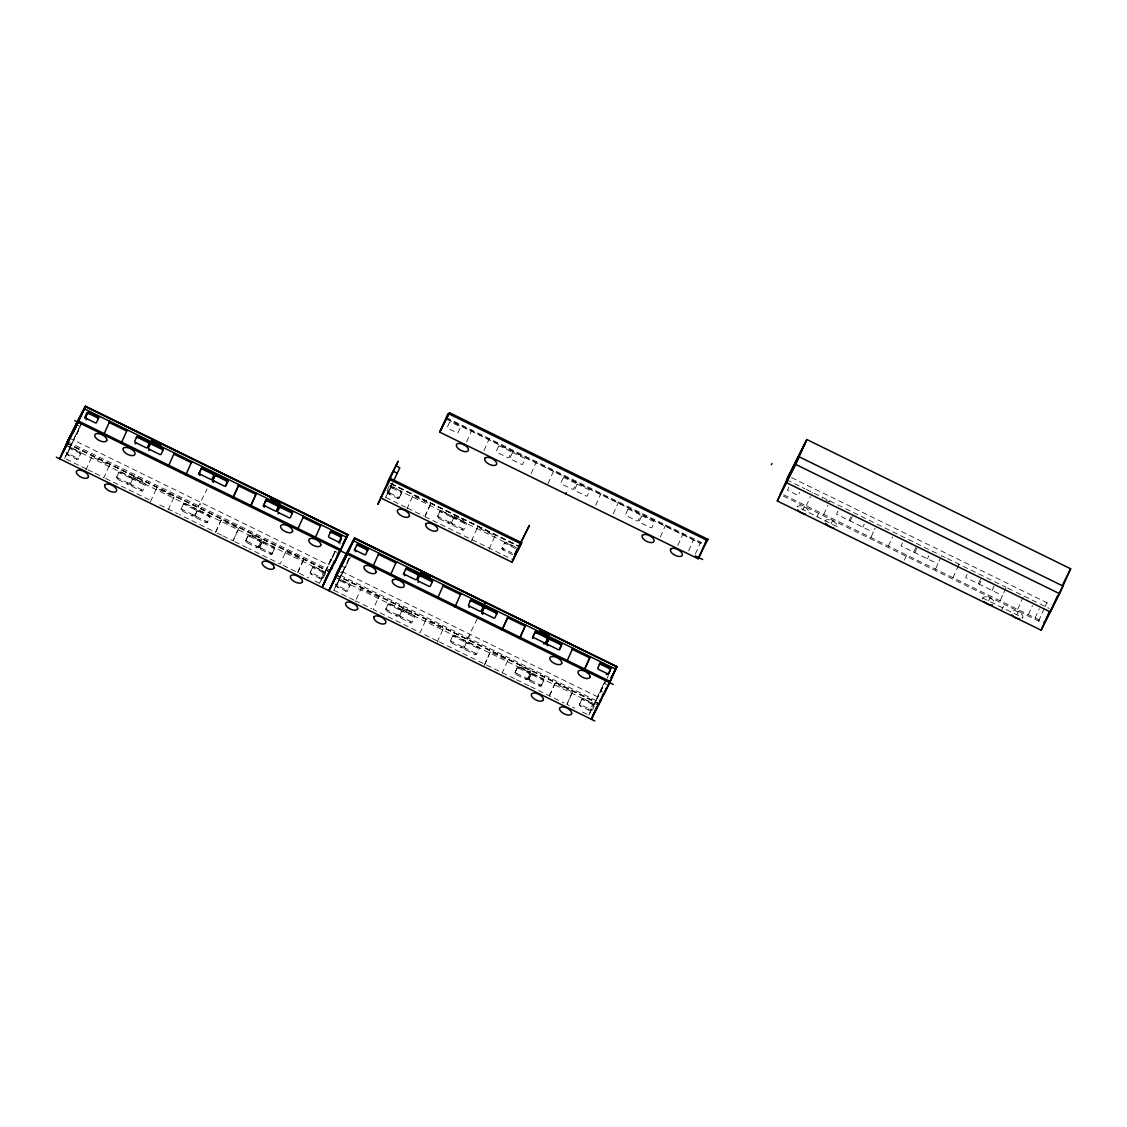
<?xml version="1.0" encoding="UTF-8"?>
<svg xmlns="http://www.w3.org/2000/svg" width="1127" height="1127" viewBox="0 0 1127 1127"><rect width="100%" height="100%" fill="white"/><g stroke="black" fill="none" stroke-linecap="round" stroke-linejoin="round"><path stroke-width="0.75" stroke-dasharray="5 3.75" d="M86.413 469.001L64.605 458.323L81.524 423.287L75.932 435.839M76.101 434.064L70.508 446.602L67.014 444.897M67.324 453.899L70.099 447.813A1.493 0.733 26.7 0 1 71.748 447.813L79.82 451.772A1.493 0.733 26.7 0 1 80.876 453.096L78.087 459.182A1.493 0.733 26.7 0 1 76.453 459.182L68.381 455.223A1.493 0.733 26.7 0 1 67.324 453.899L67.916 452.73A1.493 0.733 26.7 0 0 68.972 454.054L77.045 458.013A1.493 0.733 26.7 0 0 78.679 458.013L78.087 459.182M78.805 428.669L79.848 426.344L76.34 424.64M85.821 470.17L91.907 456.66L109.404 465.226L103.909 477.58L93.71 472.579M116.32 477.904L119.096 471.819A1.493 0.733 26.7 0 1 120.744 471.819L130.704 476.693A1.493 0.733 26.7 0 1 131.746 478.017L128.971 484.103A1.493 0.733 26.7 0 1 127.337 484.103L117.377 479.229A1.493 0.733 26.7 0 1 116.32 477.904L116.912 476.735A1.493 0.733 26.7 0 0 117.969 478.059L127.929 482.934A1.493 0.733 26.7 0 0 129.563 482.934L128.971 484.103M130.056 484.638L132.831 478.552A1.493 0.733 26.7 0 1 134.465 478.538L144.425 483.427A1.493 0.733 26.7 0 1 145.482 484.751L142.706 490.837A1.493 0.733 26.7 0 1 141.058 490.837L131.098 485.948A1.493 0.733 26.7 0 1 130.056 484.638L130.647 483.455A1.493 0.733 26.7 0 0 131.69 484.779L141.65 489.667A1.493 0.733 26.7 0 0 143.298 489.653L142.706 490.837M150.426 501.825L156.526 488.301L174.023 496.88L168.529 509.221M180.926 509.559L183.715 503.473A1.493 0.733 26.7 0 1 185.349 503.473L195.309 508.347A1.493 0.733 26.7 0 1 196.366 509.672L193.59 515.757A1.493 0.733 26.7 0 1 191.942 515.757L181.982 510.883A1.493 0.733 26.7 0 1 180.926 509.559L181.517 508.39A1.493 0.733 26.7 0 0 182.574 509.714L192.534 514.588A1.493 0.733 26.7 0 0 194.182 514.588L193.59 515.757M194.661 516.279L197.436 510.193A1.493 0.733 26.7 0 1 199.085 510.193L209.044 515.067A1.493 0.733 26.7 0 1 210.087 516.391L207.312 522.477A1.493 0.733 26.7 0 1 205.677 522.491L195.718 517.603A1.493 0.733 26.7 0 1 194.661 516.279L197.436 510.193M200.169 504.868L200.691 503.67M215.736 531.93L221.131 519.956L238.628 528.535L233.134 540.875L222.921 535.874M221.131 519.956L215.637 532.31L179.517 514.616M233.233 540.509L238.628 528.535M245.545 541.214L248.32 535.128A1.493 0.733 26.7 0 1 249.969 535.114L259.928 540.002A1.493 0.733 26.7 0 1 260.971 541.326L258.196 547.412A1.493 0.733 26.7 0 1 256.547 547.412L246.588 542.538A1.493 0.733 26.7 0 1 245.545 541.214L248.32 535.128M258.196 547.412L260.971 541.326M259.266 547.933L262.056 541.848A1.493 0.733 26.7 0 1 263.69 541.848L273.65 546.722A1.493 0.733 26.7 0 1 274.706 548.046L271.931 554.132A1.493 0.733 26.7 0 1 270.283 554.132L260.323 549.258A1.493 0.733 26.7 0 1 259.266 547.933L262.056 541.848M271.931 554.132L274.706 548.046M297.739 572.53L303.248 560.175L285.751 551.61L280.243 563.965L248.842 548.567M297.838 572.164L303.248 560.175M310.15 572.854L312.926 566.782A1.493 0.733 26.7 0 1 314.574 566.768L322.646 570.727A1.493 0.733 26.7 0 1 323.703 572.051L320.927 578.137A1.493 0.733 26.7 0 1 319.279 578.137L311.207 574.178A1.493 0.733 26.7 0 1 310.15 572.854L310.742 571.685A1.493 0.733 26.7 0 0 311.799 573.009L319.871 576.968A1.493 0.733 26.7 0 0 321.519 576.968L320.927 578.137M314.884 580.926L319.547 583.208L336.466 548.173M325.449 571.502L331.042 558.95M330.887 560.725L335.071 551.314M323.393 577.883L325.59 572.981L324.999 574.15M354.061 600.127L333.817 590.21L349.06 558.231L348.018 560.556M339.72 578.489L350.736 555.16M336.536 585.786L339.312 579.701A1.493 0.733 26.7 0 1 340.96 579.701L349.032 583.645A1.493 0.733 26.7 0 1 350.088 584.969L347.299 591.055A1.493 0.733 26.7 0 1 345.665 591.069L337.593 587.111A1.493 0.733 26.7 0 1 336.536 585.786L337.128 584.617A1.493 0.733 26.7 0 0 338.17 585.941L346.257 589.9A1.493 0.733 26.7 0 0 347.891 589.886L347.299 591.055M349.342 558.302L345.144 567.712L341.65 565.993M387.04 490.865L389.224 485.948L388.646 487.118M405.861 507.291L385.617 497.373L391.731 483.624M388.336 492.95L391.111 486.864A1.493 0.733 26.7 0 1 392.76 486.864L400.832 490.823A1.493 0.733 26.7 0 1 401.888 492.147L399.099 498.233A1.493 0.733 26.7 0 1 397.465 498.233L389.393 494.274A1.493 0.733 26.7 0 1 388.336 492.95L391.111 486.864M391.52 485.652L392.914 482.525M399.099 498.233L401.888 492.147M437.149 642.277L443.235 628.753L425.738 620.188L420.23 632.543L373.122 609.453L378.616 597.113L361.119 588.533L355.033 602.057L355.625 600.888L371.671 608.749M406.833 509.221L412.919 495.697L430.415 504.276L425.612 515.081M425.02 516.251L430.415 504.276M385.533 609.792L388.308 603.706A1.493 0.733 26.7 0 1 389.956 603.692L399.916 608.58A1.493 0.733 26.7 0 1 400.958 609.904L398.183 615.99A1.493 0.733 26.7 0 1 396.549 615.99L386.589 611.116A1.493 0.733 26.7 0 1 385.533 609.792L386.124 608.622A1.493 0.733 26.7 0 0 387.181 609.946L397.141 614.821A1.493 0.733 26.7 0 0 398.775 614.821L398.183 615.99M466.522 441.953L471.833 430.021M437.332 516.955L440.108 510.869A1.493 0.733 26.7 0 1 441.756 510.869L451.716 515.743A1.493 0.733 26.7 0 1 452.758 517.068L449.983 523.153A1.493 0.733 26.7 0 1 448.349 523.153L438.389 518.279A1.493 0.733 26.7 0 1 437.332 516.955L437.924 515.786A1.493 0.733 26.7 0 0 438.966 517.11L448.94 521.984A1.493 0.733 26.7 0 0 450.575 521.984L449.983 523.153M399.268 616.511L402.043 610.425A1.493 0.733 26.7 0 1 403.677 610.425L413.637 615.3A1.493 0.733 26.7 0 1 414.694 616.624L411.918 622.71A1.493 0.733 26.7 0 1 410.27 622.71L400.31 617.835A1.493 0.733 26.7 0 1 399.268 616.511L399.86 615.342A1.493 0.733 26.7 0 0 400.902 616.666L410.862 621.54A1.493 0.733 26.7 0 0 412.51 621.54L411.918 622.71M451.068 523.675L453.843 517.603A1.493 0.733 26.7 0 1 455.477 517.589L465.437 522.477A1.493 0.733 26.7 0 1 466.493 523.801L463.718 529.873A1.493 0.733 26.7 0 1 462.07 529.887L452.11 524.999A1.493 0.733 26.7 0 1 451.068 523.675L451.659 522.505A1.493 0.733 26.7 0 0 452.702 523.83L462.662 528.718A1.493 0.733 26.7 0 0 464.31 528.704L463.718 529.873M484.018 450.532L489.329 438.586M471.438 540.875L477.538 527.351L495.035 535.931L488.949 549.455M450.138 641.432L452.927 635.36A1.493 0.733 26.7 0 1 454.561 635.346L464.521 640.235A1.493 0.733 26.7 0 1 465.578 641.559L462.803 647.631A1.493 0.733 26.7 0 1 461.154 647.645L451.194 642.756A1.493 0.733 26.7 0 1 450.138 641.432L450.73 640.263A1.493 0.733 26.7 0 0 451.786 641.587L461.746 646.475A1.493 0.733 26.7 0 0 463.394 646.461L462.803 647.631M531.127 473.608L536.438 461.676M512.954 554.808L502.994 549.934A1.493 0.733 26.7 0 1 501.938 548.61L504.727 542.524A1.493 0.733 26.7 0 1 506.361 542.524L514.898 546.694M463.873 648.166L466.648 642.08A1.493 0.733 26.7 0 1 468.297 642.08L478.257 646.954A1.493 0.733 26.7 0 1 479.299 648.279L476.524 654.364A1.493 0.733 26.7 0 1 474.89 654.364L464.93 649.49A1.493 0.733 26.7 0 1 463.873 648.166L464.465 646.997A1.493 0.733 26.7 0 0 465.521 648.321L475.481 653.195A1.493 0.733 26.7 0 0 477.115 653.195L476.524 654.364M469.381 636.741L469.903 635.543M547.933 483.722L553.935 470.241M484.258 665.367L490.344 651.843L507.84 660.408L502.445 672.382M484.849 664.183L490.344 651.843M514.757 673.087L517.532 667.001A1.493 0.733 26.7 0 1 519.181 667.001L529.141 671.875A1.493 0.733 26.7 0 1 530.183 673.199L527.408 679.285A1.493 0.733 26.7 0 1 525.76 679.299L515.8 674.411A1.493 0.733 26.7 0 1 514.757 673.087L517.532 667.001M595.732 505.262L601.057 493.33M527.408 679.285L530.183 673.199M528.478 679.82L531.268 673.735A1.493 0.733 26.7 0 1 532.902 673.721L542.862 678.609A1.493 0.733 26.7 0 1 543.918 679.933L541.143 686.019A1.493 0.733 26.7 0 1 539.495 686.019L529.535 681.145A1.493 0.733 26.7 0 1 528.478 679.82L531.268 673.735M613.243 513.827L618.554 501.895M541.143 686.019L543.918 679.933M549.553 695.472L554.949 683.497L572.46 692.063L566.951 704.417L574.742 708.235M549.455 695.838L554.949 683.497M567.05 704.037L572.46 692.063M579.363 704.741L582.138 698.655A1.493 0.733 26.7 0 1 583.786 698.655L591.858 702.614A1.493 0.733 26.7 0 1 592.915 703.938L590.139 710.024A1.493 0.733 26.7 0 1 588.491 710.024L580.419 706.065A1.493 0.733 26.7 0 1 579.363 704.741L579.954 703.572A1.493 0.733 26.7 0 0 581.011 704.896L589.083 708.855A1.493 0.733 26.7 0 0 590.731 708.841L590.139 710.024M660.352 536.917L665.663 524.971M582.532 712.039L588.759 715.096L604.002 683.117L607.495 684.836M605.678 680.06L594.662 703.389L598.169 705.093M600.099 692.612L604.283 683.201M594.253 706.08L592.605 709.771A1.493 0.733 26.7 0 1 592.281 710.01M607.171 678.271L608.341 675.636M677.848 545.482L683.159 533.55M688.611 550.765L693.429 539.946M695.345 554.061L700.163 543.242L445.757 418.624M788.886 487.132L787.505 490.259L798.268 495.528L799.663 492.414M802.847 509.925L804.424 506.403M806.298 505.868L810.426 496.598M811.919 493.246L812.299 492.386M816.99 516.842L818.554 513.32M823.795 514.433L827.922 505.178M829.796 500.966L829.416 501.825L822.118 498.247M831.12 523.773L832.684 520.251M837.882 511.137L836.502 514.264L873.242 532.268M849.152 520.463L850.547 517.335M850.223 520.984L853.012 514.743M862.888 527.182L864.268 524.069M870.903 537.523L875.144 528M888.4 546.088L892.528 536.832M902.502 542.791L901.107 545.919L937.861 563.909M904.46 560.119L906.714 555.062M913.758 552.117L915.842 547.426M914.842 552.639L917.617 546.398M927.493 558.837L928.887 555.71M935.523 569.163L940.383 558.245M941.13 556.555L941.524 555.696L945.891 557.837M953.019 577.742L958.513 565.388M958.64 565.12L959.021 564.261M967.107 574.446L965.726 577.559L1002.466 595.563M978.377 583.758L981.152 577.517M979.448 584.293L980.842 581.166M992.098 590.492L994.887 584.251M988.604 600.916L990.168 597.395M1000.128 600.818L1005.622 588.477M1001.438 610.764L1004.312 604.326M1017.625 609.397L1023.133 597.042M1016.878 614.764L1018.442 611.243M1028.402 614.666L1032.515 605.41M1035.121 617.962L1039.249 608.707M1038.629 621.146L1044.659 607.594M1045.166 606.467L1046.856 602.677M467.325 638.953L471.03 631.388A88.681 1.803 -63.9 0 1 477.594 618.286M198.634 505.953L198.113 507.065L201.818 499.5A88.681 1.803 -63.9 0 1 207.114 488.935M64.605 458.323L80.369 427.048M70.099 447.813L69.508 448.983A1.493 0.733 26.7 0 1 71.156 448.983L79.228 452.941A1.493 0.733 26.7 0 1 80.285 454.266L80.876 453.096M71.156 448.983L71.748 447.813M68.381 455.223L68.972 454.054M79.228 452.941L79.82 451.772M76.453 459.182L77.045 458.013M91.315 457.83L91.907 456.66M108.826 466.395L109.404 465.226M119.096 471.819L118.504 472.988A1.493 0.733 26.7 0 1 120.152 472.988L130.112 477.862A1.493 0.733 26.7 0 1 131.169 479.186L131.746 478.017M120.152 472.988L120.744 471.819M117.377 479.229L117.969 478.059M130.112 477.862L130.704 476.693M127.337 484.103L127.929 482.934M132.831 478.552L132.239 479.722A1.493 0.733 26.7 0 1 133.874 479.708L143.847 484.596A1.493 0.733 26.7 0 1 144.89 485.92L145.482 484.751M133.874 479.708L134.465 478.538M131.098 485.948L131.69 484.779M143.847 484.596L144.425 483.427M141.058 490.837L141.65 489.667M155.935 489.47L156.526 488.301M173.431 498.049L174.023 496.88M183.715 503.473L183.123 504.642A1.493 0.733 26.7 0 1 184.758 504.642L194.717 509.517A1.493 0.733 26.7 0 1 195.774 510.841L196.366 509.672M184.758 504.642L185.349 503.473M181.982 510.883L182.574 509.714M194.717 509.517L195.309 508.347M191.942 515.757L192.534 514.588M196.845 511.376A1.493 0.733 26.7 0 1 198.493 511.362L199.085 510.193M195.718 517.603L196.309 516.434A1.493 0.733 26.7 0 1 195.253 515.109M210.087 516.391L209.509 517.575A1.493 0.733 26.7 0 0 208.453 516.251L209.044 515.067M205.677 522.491L206.269 521.308A1.493 0.733 26.7 0 0 207.903 521.308L207.312 522.477M247.729 536.297A1.493 0.733 26.7 0 1 249.377 536.297L249.969 535.114M246.588 542.538L247.179 541.354A1.493 0.733 26.7 0 1 246.137 540.044M260.379 542.496A1.493 0.733 26.7 0 0 259.337 541.171L259.928 540.002M256.547 547.412L257.139 546.243A1.493 0.733 26.7 0 0 258.787 546.243M261.464 543.017A1.493 0.733 26.7 0 1 263.098 543.017L263.69 541.848M260.323 549.258L260.915 548.088A1.493 0.733 26.7 0 1 259.858 546.764M274.115 549.215A1.493 0.733 26.7 0 0 273.058 547.891L273.65 546.722M270.283 554.132L270.874 552.963A1.493 0.733 26.7 0 0 272.523 552.963M285.159 552.779L285.751 551.61M312.926 566.782L312.348 567.952A1.493 0.733 26.7 0 1 313.982 567.938L322.054 571.896A1.493 0.733 26.7 0 1 323.111 573.22L323.703 572.051M313.982 567.938L314.574 566.768M311.207 574.178L311.799 573.009M322.054 571.896L322.646 570.727M319.279 578.137L319.871 576.968M319.547 583.208L328.168 566.106M328.845 564.768L336.79 549.018M333.817 590.21L350.314 557.471M338.72 580.87A1.493 0.733 26.7 0 1 340.368 580.87L340.96 579.701M337.593 587.111L338.17 585.941M385.617 497.373L394.239 480.271M390.52 488.033A1.493 0.733 26.7 0 1 392.168 488.033L392.76 486.864M389.393 494.274L389.97 493.105A1.493 0.733 26.7 0 1 388.928 491.781M350.088 584.969L349.497 586.153A1.493 0.733 26.7 0 0 348.44 584.828L349.032 583.645M345.665 591.069L346.257 589.9M401.297 493.316A1.493 0.733 26.7 0 0 400.24 491.992L400.832 490.823M397.465 498.233L398.056 497.063A1.493 0.733 26.7 0 0 399.691 497.063M360.527 589.703L361.119 588.533M412.327 496.88L412.919 495.697M378.038 598.282L378.616 597.113M388.308 603.706L387.716 604.875A1.493 0.733 26.7 0 1 389.364 604.875L399.324 609.749A1.493 0.733 26.7 0 1 400.381 611.073L400.958 609.904M389.364 604.875L389.956 603.692M386.589 611.116L387.181 609.946M440.108 510.869L439.516 512.038A1.493 0.733 26.7 0 1 441.164 512.038L451.124 516.913A1.493 0.733 26.7 0 1 452.166 518.237L452.758 517.068M441.164 512.038L441.756 510.869M438.389 518.279L438.966 517.11M399.324 609.749L399.916 608.58M396.549 615.99L397.141 614.821M402.043 610.425L401.451 611.595A1.493 0.733 26.7 0 1 403.086 611.595L413.06 616.469A1.493 0.733 26.7 0 1 414.102 617.793L414.694 616.624M403.086 611.595L403.677 610.425M451.124 516.913L451.716 515.743M400.31 617.835L400.902 616.666M448.349 523.153L448.94 521.984M453.843 517.603L453.251 518.772A1.493 0.733 26.7 0 1 454.885 518.758L464.859 523.646A1.493 0.733 26.7 0 1 465.902 524.971L466.493 523.801M454.885 518.758L455.477 517.589M452.11 524.999L452.702 523.83M413.06 616.469L413.637 615.3M410.27 622.71L410.862 621.54M464.859 523.646L465.437 522.477M462.07 529.887L462.662 528.718M425.147 621.357L425.738 620.188M476.946 528.521L477.538 527.351M442.643 629.937L443.235 628.753M494.443 537.1L495.035 535.931M452.927 635.36L452.336 636.53A1.493 0.733 26.7 0 1 453.97 636.516L463.93 641.404A1.493 0.733 26.7 0 1 464.986 642.728L465.578 641.559M453.97 636.516L454.561 635.346M451.194 642.756L451.786 641.587M504.727 542.524L504.135 543.693A1.493 0.733 26.7 0 1 505.769 543.693L515.729 548.567M501.938 548.61L502.529 547.44A1.493 0.733 26.7 0 0 503.586 548.764L512.123 552.934M505.769 543.693L506.361 542.524M502.994 549.934L503.586 548.764M463.93 641.404L464.521 640.235M461.154 647.645L461.746 646.475M467.268 639.065L467.916 637.769M466.648 642.08L466.057 643.249A1.493 0.733 26.7 0 1 467.705 643.249L477.665 648.124A1.493 0.733 26.7 0 1 478.721 649.448L479.299 648.279M467.705 643.249L468.297 642.08M464.93 649.49L465.521 648.321M477.665 648.124L478.257 646.954M474.89 654.364L475.481 653.195M507.249 661.577L507.84 660.408M516.941 668.17A1.493 0.733 26.7 0 1 518.589 668.17L519.181 667.001M515.8 674.411L516.391 673.242A1.493 0.733 26.7 0 1 515.349 671.917M529.591 674.369A1.493 0.733 26.7 0 0 528.549 673.058L529.141 671.875M525.76 679.299L526.351 678.116A1.493 0.733 26.7 0 0 528 678.116M530.676 674.904A1.493 0.733 26.7 0 1 532.31 674.904L532.902 673.721M529.535 681.145L530.127 679.975A1.493 0.733 26.7 0 1 529.07 678.651M543.327 681.102A1.493 0.733 26.7 0 0 542.27 679.778L542.862 678.609M539.495 686.019L540.087 684.85A1.493 0.733 26.7 0 0 541.735 684.85M582.138 698.655L581.56 699.825A1.493 0.733 26.7 0 1 583.194 699.825L591.266 703.783A1.493 0.733 26.7 0 1 592.323 705.108L592.915 703.938M583.194 699.825L583.786 698.655M580.419 706.065L581.011 704.896M591.266 703.783L591.858 702.614M588.491 710.024L589.083 708.855M588.759 715.096L606.002 680.891M982.547 598.874A6.593 3.198 26.7 0 1 982.688 598.014L982.899 597.662A6.593 3.198 26.7 0 1 990.295 598.198A6.593 3.198 26.7 0 1 994.535 603.818M390.689 485.864L390.731 485.878A1.493 0.733 26.7 0 0 390.153 485.695M69.677 446.813L69.719 446.827A1.493 0.733 26.7 0 0 68.972 446.63M338.889 578.686L338.931 578.715A1.493 0.733 26.7 0 0 338.03 578.503M321.885 577.954L321.928 577.968A1.493 0.733 26.7 0 0 322.632 578.151M591.097 709.841L591.14 709.855A1.493 0.733 26.7 0 0 591.675 710.01M791.563 477.623L1050.885 604.664M786.716 479.863L804.777 488.709M806.284 489.442L939.946 554.921M947.356 558.541L1006.129 587.336M1007.594 588.055L1014.878 591.633M1016.343 592.337L1049.209 608.439M783.73 494.809L1044.546 622.583M783.223 496.021L1041.32 622.456M837.037 526.675L797.155 506.657A6.593 3.198 26.7 0 1 804.157 506.995A6.593 3.198 26.7 0 1 808.89 512.419L808.777 512.827A6.593 3.198 26.7 0 1 808.552 513.179M982.688 598.014L1022.795 617.666M446.25 417.497L701.628 542.594M445.869 418.356L701.233 543.453M390.984 483.483L517.547 545.341M390.886 483.694L518.969 546.44M390.815 483.807L518.913 546.567M389.759 485.822L517.997 548.638M392.168 488.033L400.24 491.992M389.97 493.105L398.056 497.063M407.425 508.052L423.47 515.912M424.921 516.631L511.517 559.048M334.789 551.244L337.128 552.385M600.254 690.837L602.579 691.978M69.353 438.023L328.394 564.923M341.72 571.445L600.776 698.346M338.663 571.262L342.439 573.108M67.733 441.728L329.676 570.051M340.439 575.333L598.888 701.938M66.817 442.897L329.211 571.29M336.029 574.77L598.423 703.178M66.718 443.08L327.633 570.924M335.931 574.953L598.409 703.544M66.634 443.277L329.14 571.812M335.846 575.15L598.352 703.685M65.746 445.292L325.224 572.403M334.958 577.179L594.436 704.29M198.493 511.362L208.453 516.251M249.377 536.297L259.337 541.171M263.098 543.017L273.058 547.891M340.368 580.87L348.44 584.828M518.589 668.17L528.549 673.058M532.31 674.904L542.27 679.778M196.309 516.434L206.269 521.308M247.179 541.354L257.139 546.243M260.915 548.088L270.874 552.963M516.391 673.242L526.351 678.116M530.127 679.975L540.087 684.85M87.878 469.72L92.245 471.861M105.487 478.341L151.018 500.656M159.766 504.938L177.939 513.842M217.088 533.015L221.47 535.17M234.698 541.65L247.264 547.807M283.159 565.388L296.288 571.812M299.303 573.291L308.643 577.869M424.611 634.684L437.741 641.108M439.305 641.883L514.912 678.919M516.476 679.68L529.042 685.836M530.606 686.611L564.035 702.98M387.956 492.105L387.913 492.09A1.493 0.733 26.7 0 1 387.336 491.64M593.873 703.6L593.915 703.628A1.493 0.733 26.7 0 1 594.704 704.319M324.661 571.727L324.703 571.741A1.493 0.733 26.7 0 1 325.393 572.305M336.114 584.927L336.156 584.941A1.493 0.733 26.7 0 1 335.268 584.11M66.902 453.04L66.944 453.068A1.493 0.733 26.7 0 1 66.211 452.476M825.077 521.28A6.593 3.198 26.7 0 1 825.189 520.871L825.415 520.505A6.593 3.198 26.7 0 1 833.177 521.252A6.593 3.198 26.7 0 1 836.826 527.027M1022.259 618.329A6.593 3.198 26.7 0 0 1019.301 612.468A6.593 3.198 26.7 0 0 1011.173 611.51L1010.947 611.862A6.593 3.198 26.7 0 0 1010.82 612.722M340.579 543.763A1.493 0.733 26.7 0 1 339.171 543.778M133.704 476.482L133.169 477.679L142.199 482.102L142.72 480.905L133.704 476.482M252.786 534.818L252.251 536.015L261.267 540.439L261.802 539.241L252.786 534.818M449.518 422.315L447.334 427.232A1.493 0.733 26.7 0 0 448.377 428.556L456.463 432.514A1.493 0.733 26.7 0 0 458.097 432.5L460.295 427.584A1.493 0.733 26.7 0 0 459.238 426.26L451.166 422.315A1.493 0.733 26.7 0 0 449.518 422.315M402.917 608.369L402.381 609.566L411.411 613.976L411.933 612.792L402.917 608.369M454.716 515.532L454.181 516.73L463.211 521.153L463.732 519.956L454.716 515.532M498.514 446.32L496.331 451.237A1.493 0.733 26.7 0 0 497.373 452.547L507.333 457.435A1.493 0.733 26.7 0 0 508.981 457.435L511.165 452.519A1.493 0.733 26.7 0 0 510.122 451.194L500.163 446.306A1.493 0.733 26.7 0 0 498.514 446.32M512.25 453.04L510.052 457.956A1.493 0.733 26.7 0 0 511.109 459.281L521.068 464.155A1.493 0.733 26.7 0 0 522.717 464.155L524.9 459.238A1.493 0.733 26.7 0 0 523.844 457.914L513.884 453.04A1.493 0.733 26.7 0 0 512.25 453.04M563.134 477.975L560.936 482.877A1.493 0.733 26.7 0 0 561.993 484.201L571.952 489.09A1.493 0.733 26.7 0 0 573.587 489.076L575.784 484.173A1.493 0.733 26.7 0 0 574.728 482.849L564.768 477.961A1.493 0.733 26.7 0 0 563.134 477.975M576.855 484.695L574.671 489.611A1.493 0.733 26.7 0 0 575.714 490.935L585.674 495.81A1.493 0.733 26.7 0 0 587.322 495.81L589.506 490.893A1.493 0.733 26.7 0 0 588.463 489.569L578.503 484.695A1.493 0.733 26.7 0 0 576.855 484.695M521.998 666.705L521.463 667.902L530.479 672.312L531.014 671.114L521.998 666.705M627.739 509.615L625.555 514.532A1.493 0.733 26.7 0 0 626.598 515.856L636.558 520.73A1.493 0.733 26.7 0 0 638.206 520.73L640.39 515.814A1.493 0.733 26.7 0 0 639.347 514.49L629.373 509.615A1.493 0.733 26.7 0 0 627.739 509.615M641.474 516.349L639.277 521.266A1.493 0.733 26.7 0 0 640.333 522.59L650.293 527.464A1.493 0.733 26.7 0 0 651.927 527.464L654.125 522.548A1.493 0.733 26.7 0 0 653.068 521.223L643.108 516.335A1.493 0.733 26.7 0 0 641.474 516.349"/><path stroke-width="1.5" d="M67.831 440.826L59.717 458.844L78.665 421.104L341.143 549.68L322.195 587.421L329.281 571.671M64.056 450.744L78.031 421.568L73.142 432.543M75.312 426.95L76.875 422.695M78.073 422.273L85.398 406.298M347.82 534.691L85.286 406.227L347.849 534.649L340.551 550.864M84.962 407.537L73.17 432.655M84.877 417.3L86.962 412.623M87.92 412.44L85.145 418.526L85.737 417.356A1.493 0.733 26.7 0 0 86.793 418.68L94.865 422.639A1.493 0.733 26.7 0 0 96.513 422.639L98.697 417.723A1.493 0.733 26.7 0 0 97.64 416.398L89.568 412.44A1.493 0.733 26.7 0 0 87.92 412.44L87.343 413.623A1.493 0.733 26.7 0 1 88.977 413.609L97.049 417.568A1.493 0.733 26.7 0 1 98.105 418.892L98.697 417.723M104.233 433.627L109.742 421.287L109.15 422.456L126.647 431.021L127.238 429.852L121.152 443.376M136.93 436.445L134.733 441.361A1.493 0.733 26.7 0 0 135.789 442.686L145.749 447.56A1.493 0.733 26.7 0 0 147.383 447.56L149.581 442.643A1.493 0.733 26.7 0 0 148.525 441.319L138.565 436.445A1.493 0.733 26.7 0 0 136.93 436.445L136.339 437.614A1.493 0.733 26.7 0 1 137.973 437.614L147.933 442.488A1.493 0.733 26.7 0 1 148.989 443.813L149.581 442.643M150.652 443.179L148.468 448.081A1.493 0.733 26.7 0 0 149.511 449.405L159.47 454.294A1.493 0.733 26.7 0 0 161.119 454.28L163.302 449.377A1.493 0.733 26.7 0 0 162.26 448.053L152.3 443.165A1.493 0.733 26.7 0 0 150.652 443.179L150.06 444.348A1.493 0.733 26.7 0 1 151.708 444.334L161.668 449.222A1.493 0.733 26.7 0 1 162.711 450.546L163.302 449.377M201.536 468.099L198.761 474.185L201.536 468.099A1.493 0.733 26.7 0 1 203.17 468.099L213.144 472.974A1.493 0.733 26.7 0 1 214.186 474.298L212.003 479.214A1.493 0.733 26.7 0 1 210.355 479.214L200.395 474.34A1.493 0.733 26.7 0 1 199.352 473.016M212.904 481.821A1.493 0.733 26.7 0 1 212.482 480.905L215.271 474.819A1.493 0.733 26.7 0 1 216.905 474.819L226.865 479.693A1.493 0.733 26.7 0 1 227.922 481.018L225.724 485.934A1.493 0.733 26.7 0 1 224.09 485.948L214.13 481.06A1.493 0.733 26.7 0 1 213.073 479.736L215.271 474.819M225.682 485.878L227.922 481.018M238.36 485.751L232.866 498.106L238.952 484.582L238.36 485.751L255.871 494.33L251.053 505.135M250.955 505.502L256.463 493.161L255.871 494.33M263.662 506.615A1.493 0.733 26.7 0 1 263.366 505.84L266.141 499.754A1.493 0.733 26.7 0 1 267.789 499.74L277.749 504.628A1.493 0.733 26.7 0 1 278.792 505.953L276.608 510.869A1.493 0.733 26.7 0 1 274.974 510.869L265.014 505.995A1.493 0.733 26.7 0 1 263.957 504.671L266.141 499.754M276.566 510.813L278.792 505.953M279.876 506.474L277.693 511.39A1.493 0.733 26.7 0 0 278.735 512.715L288.695 517.589A1.493 0.733 26.7 0 0 290.343 517.589L292.527 512.672A1.493 0.733 26.7 0 0 291.484 511.348L281.511 506.474A1.493 0.733 26.7 0 0 279.876 506.474L279.285 507.643A1.493 0.733 26.7 0 1 280.933 507.643L290.893 512.517A1.493 0.733 26.7 0 1 291.935 513.842L292.527 512.672M298.063 528.591L303.572 516.236L302.98 517.406L320.477 525.985L321.068 524.802L314.982 538.326M330.76 531.409L328.563 536.311A1.493 0.733 26.7 0 0 329.619 537.635L337.691 541.594A1.493 0.733 26.7 0 0 339.34 541.594L338.748 542.763L341.523 536.677A1.493 0.733 26.7 0 0 340.481 535.353L332.395 531.395A1.493 0.733 26.7 0 0 330.76 531.409L330.169 532.578A1.493 0.733 26.7 0 1 331.803 532.564L339.889 536.522A1.493 0.733 26.7 0 1 340.932 537.847L341.523 536.677M339.819 542.2L341.213 539.072M323.322 585.054L327.027 576.01M323.055 584.927L334.536 560.668M331.408 569.149L331.93 567.966M334.649 562.57L337.17 556.16M345.707 538.1L347.172 535.987L334.381 562.443M337.311 572.164L328.929 590.717L347.877 552.991L610.355 681.567L591.407 719.308L598.493 703.558M330.056 588.35L336.945 573.615L336.029 574.77M330.324 588.491L347.243 553.456L341.382 565.867M344.524 558.837L346.088 554.569M347.285 554.16L354.146 538.692M354.47 538.114L616.976 666.733L354.582 537.945M354.174 539.41L341.65 565.993M357.132 544.327L354.357 550.413L354.949 549.243A1.493 0.733 26.7 0 0 356.005 550.568L364.077 554.526A1.493 0.733 26.7 0 0 365.726 554.512L367.909 549.596A1.493 0.733 26.7 0 0 366.853 548.285L358.78 544.327A1.493 0.733 26.7 0 0 357.132 544.327L356.555 545.496A1.493 0.733 26.7 0 1 358.189 545.496L366.261 549.455A1.493 0.733 26.7 0 1 367.317 550.779L367.909 549.596M387.885 481.821L398.155 461.154L396.056 465.874L399.817 467.719L393.619 480.947M387.744 483.807L393.337 471.255L397.113 473.115M390.463 478.426L380.729 497.895L511.968 562.19L521.702 542.721L390.463 478.426L377.855 504.332L387.674 482.271M440.248 430.965L449.462 412.693L707.911 539.312L698.162 558.767L439.727 432.162L447.94 413.708M439.727 432.162L449.462 412.693M406.129 568.332L403.353 574.418L403.945 573.249A1.493 0.733 26.7 0 0 405.002 574.573L414.961 579.447A1.493 0.733 26.7 0 0 416.596 579.447L418.793 574.531A1.493 0.733 26.7 0 0 417.737 573.206L407.777 568.332A1.493 0.733 26.7 0 0 406.129 568.332L405.551 569.501A1.493 0.733 26.7 0 1 407.185 569.501L417.145 574.376A1.493 0.733 26.7 0 1 418.202 575.7L418.793 574.531M463.69 444.63A6.593 3.198 26.7 0 0 456.689 444.292L456.463 444.658A6.593 3.198 26.7 0 0 461.084 450.476A6.593 3.198 26.7 0 0 468.311 450.462L468.423 450.053A6.593 3.198 26.7 0 0 463.69 444.63L463.958 444.038M419.864 575.052L417.68 579.968A1.493 0.733 26.7 0 0 418.723 581.293L428.683 586.167A1.493 0.733 26.7 0 0 430.331 586.167L432.514 581.25A1.493 0.733 26.7 0 0 431.472 579.926L421.512 575.052A1.493 0.733 26.7 0 0 419.864 575.052L419.272 576.221A1.493 0.733 26.7 0 1 420.92 576.221L430.88 581.095A1.493 0.733 26.7 0 1 431.923 582.42L432.514 581.25M438.065 597.169L443.559 584.814L442.967 585.984L460.464 594.563L461.056 593.38L454.97 606.904M470.748 599.987L468.564 604.889A1.493 0.733 26.7 0 0 469.607 606.213L479.567 611.102A1.493 0.733 26.7 0 0 481.215 611.088L483.398 606.185A1.493 0.733 26.7 0 0 482.342 604.861L472.382 599.973A1.493 0.733 26.7 0 0 470.748 599.987L470.156 601.156A1.493 0.733 26.7 0 1 471.804 601.142L481.764 606.03A1.493 0.733 26.7 0 1 482.807 607.354L483.398 606.185M484.469 606.706L481.694 612.792L484.469 606.706A1.493 0.733 26.7 0 1 486.117 606.706L496.077 611.581A1.493 0.733 26.7 0 1 497.134 612.905L494.936 617.821A1.493 0.733 26.7 0 1 493.302 617.821L483.342 612.947A1.493 0.733 26.7 0 1 482.286 611.623M516.236 551.117L514.602 554.808L515.18 553.639M511.968 562.19L517.307 550.187M519.124 546.116L519.646 545.003L513.095 559.823L521.702 542.721M507.573 617.638L502.078 629.993L508.164 616.469L507.573 617.638L525.083 626.203L519.575 638.558L525.675 625.034L525.083 626.203M565.712 493.88L566.247 492.696M532.874 638.502A1.493 0.733 26.7 0 1 532.578 637.713L535.353 631.627A1.493 0.733 26.7 0 1 537.001 631.627L546.961 636.501A1.493 0.733 26.7 0 1 548.004 637.826L545.229 643.911L548.004 637.826M532.578 637.713L535.353 631.627M549.088 638.361L546.313 644.447L549.088 638.361A1.493 0.733 26.7 0 1 550.723 638.361L560.683 643.235A1.493 0.733 26.7 0 1 561.739 644.559L559.555 649.476A1.493 0.733 26.7 0 1 557.907 649.476L547.947 644.602A1.493 0.733 26.7 0 1 546.905 643.278M559.513 649.42L561.739 644.559M567.275 660.464L572.784 648.124L572.192 649.293L589.689 657.858L584.871 668.663M599.973 663.282L597.775 668.198A1.493 0.733 26.7 0 0 598.831 669.523L606.904 673.481A1.493 0.733 26.7 0 0 608.552 673.467L607.96 674.65L610.735 668.565A1.493 0.733 26.7 0 0 609.693 667.24L601.607 663.282A1.493 0.733 26.7 0 0 599.973 663.282L599.381 664.451A1.493 0.733 26.7 0 1 601.015 664.451L609.101 668.41A1.493 0.733 26.7 0 1 610.144 669.734L610.735 668.565M592.534 716.941L596.239 707.883M603.058 694.119L598.437 705.234M600.621 701.036L601.142 699.839M603.861 694.457L606.382 688.048M609.496 682.61L615.455 669.227M609.763 682.737L617.033 666.578M698.162 558.767L704.319 544.961M704.699 544.102L706.39 540.312M707.911 539.312L707.376 540.495L448.926 413.891M777.32 500.98L788.407 476.073L806.819 439.53L1070.65 568.769L1059.563 593.675L1041.151 630.218L777.32 500.98L795.732 464.423L806.819 439.53M1041.151 630.218L1049.223 612.102M1057.253 596.465L1050.35 611.947L786.533 482.708M66.817 442.897L67.578 441.361M329.563 570.572L329.929 569.783L329.69 570.628M336.748 573.615L336.085 574.657M336.79 573.234L337.17 572.431M337.058 573.375L337.579 572.291M67.535 441.728L67.958 440.558M337.128 572.812L339.79 567.092A88.681 1.803 -63.9 0 1 352.342 542.172M520.04 544.2L522.829 538.551A88.681 1.803 -63.9 0 1 529.394 525.45L520.491 543.383M67.986 440.446L68.367 439.713M68.127 440.516L68.508 439.431M337.198 572.333L337.72 571.319M337.72 572.009L338.537 570.347M68.183 440.023L70.705 435.276A88.681 1.803 -63.9 0 1 83.271 410.355M330.986 568.022L330.944 567.698M600.071 700.177L600.142 699.952M337.818 571.065L338.424 569.839M337.945 571.135L338.354 570.304M68.648 439.15L70.578 435.219M68.916 439.291L70.677 435.726A87.371 1.775 -63.9 0 1 83.06 411.172L84.159 409.016M69.353 438.023L66.873 442.77M331.69 566.529L332.169 565.571M88.977 413.609L89.568 412.44M86.201 419.85L86.793 418.68M97.049 417.568L97.64 416.398M137.973 437.614L138.565 436.445M135.198 443.855L135.789 442.686M147.933 442.488L148.525 441.319M151.708 444.334L152.3 443.165M148.919 450.589L149.511 449.405M161.668 449.222L162.26 448.053M168.853 465.282L168.261 466.451L174.347 452.927L173.755 454.096L191.252 462.676L191.844 461.507L185.758 475.03M200.944 469.269A1.493 0.733 26.7 0 1 202.592 469.269L203.17 468.099M199.803 475.509L200.395 474.34M214.186 474.298L213.595 475.467A1.493 0.733 26.7 0 0 212.552 474.143L213.144 472.974M212.482 480.905L213.073 479.736M214.679 476.003A1.493 0.733 26.7 0 1 216.314 475.988L216.905 474.819M213.538 482.229L214.13 481.06M227.33 482.201A1.493 0.733 26.7 0 0 226.273 480.877L226.865 479.693M263.366 505.84L263.957 504.671M265.549 500.923A1.493 0.733 26.7 0 1 267.198 500.923L267.789 499.74M264.422 507.164L265.014 505.995M278.214 507.122A1.493 0.733 26.7 0 0 277.157 505.798L277.749 504.628M280.933 507.643L281.511 506.474M278.144 513.884L278.735 512.715M290.893 512.517L291.484 511.348M331.803 532.564L332.395 531.395M339.889 536.522L340.481 535.353M339.495 541.918L341.058 538.805M337.255 555.273L339.297 551.23M387.815 481.933L397.084 463.549M358.189 545.496L358.78 544.327M355.414 551.737L356.005 550.568M366.261 549.455L366.853 548.285M373.446 565.515L372.854 566.684L378.954 553.16L378.362 554.329L395.859 562.908L396.45 561.739L390.351 575.263M407.185 569.501L407.777 568.332M404.41 575.742L405.002 574.573M417.145 574.376L417.737 573.206M420.92 576.221L421.512 575.052M418.131 582.462L418.723 581.293M430.88 581.095L431.472 579.926M471.804 601.142L472.382 599.973M469.015 607.383L469.607 606.213M481.764 606.03L482.342 604.861M485.145 603.579L485.793 602.283L485.173 603.368M483.892 607.876A1.493 0.733 26.7 0 1 485.526 607.876L486.117 606.706M482.75 614.116L483.342 612.947M519.068 546.229L519.716 544.947M497.134 612.905L496.542 614.074A1.493 0.733 26.7 0 0 495.486 612.75L496.077 611.581M534.761 632.81A1.493 0.733 26.7 0 1 536.41 632.796L537.001 631.627M547.426 639.009A1.493 0.733 26.7 0 0 546.37 637.685L546.961 636.501M543.594 643.926L544.186 642.756A1.493 0.733 26.7 0 0 545.82 642.742M548.497 639.53A1.493 0.733 26.7 0 1 550.145 639.53L550.723 638.361M547.356 645.771L547.947 644.602M561.147 645.729A1.493 0.733 26.7 0 0 560.105 644.405L560.683 643.235M589.689 657.858L590.28 656.689L584.195 670.213M601.015 664.451L601.607 663.282M609.101 668.41L609.693 667.24M606.312 674.65L606.904 673.481M608.707 673.791L610.27 670.678M592.267 716.814L597.423 706.559M603.593 694.317L608.763 684.075M771.347 464.676L771.939 463.507M787.28 478.581L805.763 441.925M780.194 494.528L799.142 456.787L1062.958 586.04L1044.546 622.583M1062.212 585.519L1070.65 568.769M354.16 538.96L352.004 542.932A87.371 1.775 -63.9 0 0 339.621 567.487M352.483 542.242L353.202 540.819M353.371 540.904L352.272 543.059A87.371 1.775 -63.9 0 0 339.889 567.614M611.172 677.609A88.681 1.803 -63.9 0 1 614.694 670.692L615.807 668.508M614.483 671.509L616.384 667.719M346.989 536.297L345.271 539.622A87.371 1.775 -63.9 0 0 342.988 544.116M84.412 407.805L84.948 407.086M346.75 536.325L347.412 535.395M615.962 668.198L616.863 666.832L354.343 538.438L353.906 539.129M84.821 407.312L82.792 411.045A87.371 1.775 -63.9 0 0 70.409 435.6M346.581 536.424L347.595 535.071M615.891 668.748L615.934 668.057M616.37 667.423L616.821 666.635M85.103 406.481L347.68 535.029M795.732 464.423L1059.563 593.675M695.331 555.935L702.642 559.513M389.928 479.623L521.181 543.904M84.159 408.749L346.637 537.34M353.371 540.636L615.849 669.213M202.592 469.269L212.552 474.143M216.314 475.988L226.273 480.877M267.198 500.923L277.157 505.798M485.526 607.876L495.486 612.75M536.41 632.796L546.37 637.685M550.145 639.53L560.105 644.405M544.186 642.756L534.226 637.868A1.493 0.733 26.7 0 1 533.17 636.544M74.762 420.653L613.187 684.413M338.269 570.206L339.917 567.163A88.681 1.803 -63.9 0 1 351.342 544.482M67.465 441.601L60.844 456.477M56.35 457.196L594.774 720.956M833.698 527.859A6.593 3.198 26.7 0 1 827.035 524.844M826.485 524.323A6.593 3.198 26.7 0 1 825.626 523.252M805.425 514.011A6.593 3.198 26.7 0 1 798.761 510.996M798.212 510.475A6.593 3.198 26.7 0 1 797.747 509.939M992.521 605.002A6.593 3.198 26.7 0 1 985.139 602.508M984.519 602.001A6.593 3.198 26.7 0 1 983.97 601.466M1019.442 618.85A6.593 3.198 26.7 0 1 1011.764 614.778M482.117 613.694A1.493 0.733 26.7 0 1 481.792 613.327M611.313 677.665A88.681 1.803 -63.9 0 1 614.835 670.748M343.171 543.355A88.681 1.803 -63.9 0 1 345.482 538.805M516.758 549.469A1.493 0.733 26.7 0 1 516.786 549.891M88.413 476.721L88.3 477.13A6.593 3.198 26.7 0 1 81.074 477.158A6.593 3.198 26.7 0 1 76.453 471.325L76.678 470.973A6.593 3.198 26.7 0 1 83.68 471.311A6.593 3.198 26.7 0 1 88.413 476.721M106.84 440.178L106.713 440.587A6.593 3.198 26.7 0 1 99.486 440.601A6.593 3.198 26.7 0 1 94.865 434.783L95.091 434.43A6.593 3.198 26.7 0 1 102.092 434.768A6.593 3.198 26.7 0 1 106.84 440.178M274.171 567.726L274.058 568.135A6.593 3.198 26.7 0 1 264.239 566.487A6.593 3.198 26.7 0 1 265.803 561.176A6.593 3.198 26.7 0 1 274.171 567.726M292.583 531.183L292.471 531.592A6.593 3.198 26.7 0 1 282.666 529.929A6.593 3.198 26.7 0 1 284.215 524.633A6.593 3.198 26.7 0 1 292.583 531.183M302.445 581.574L302.318 581.983A6.593 3.198 26.7 0 1 295.105 581.997A6.593 3.198 26.7 0 1 290.484 576.179L290.696 575.812A6.593 3.198 26.7 0 1 297.697 576.151A6.593 3.198 26.7 0 1 302.445 581.574M320.857 545.031L320.744 545.44A6.593 3.198 26.7 0 1 313.517 545.454A6.593 3.198 26.7 0 1 308.897 539.636L309.108 539.269A6.593 3.198 26.7 0 1 316.109 539.608A6.593 3.198 26.7 0 1 320.857 545.031M357.625 608.608L357.513 609.017A6.593 3.198 26.7 0 1 350.286 609.031A6.593 3.198 26.7 0 1 345.665 603.213L345.89 602.86A6.593 3.198 26.7 0 1 352.892 603.184A6.593 3.198 26.7 0 1 357.625 608.608M376.052 572.065L375.925 572.474A6.593 3.198 26.7 0 1 368.698 572.488A6.593 3.198 26.7 0 1 364.077 566.67L364.303 566.303A6.593 3.198 26.7 0 1 371.304 566.642A6.593 3.198 26.7 0 1 376.052 572.065M409.425 515.772L409.312 516.18A6.593 3.198 26.7 0 1 402.085 516.194A6.593 3.198 26.7 0 1 397.465 510.376L397.69 510.024A6.593 3.198 26.7 0 1 404.692 510.362A6.593 3.198 26.7 0 1 409.425 515.772M543.383 699.599L543.27 700.008A6.593 3.198 26.7 0 1 533.451 698.36A6.593 3.198 26.7 0 1 535.015 693.049A6.593 3.198 26.7 0 1 543.383 699.599M561.795 663.056L561.683 663.465A6.593 3.198 26.7 0 1 551.878 661.817A6.593 3.198 26.7 0 1 553.427 656.506A6.593 3.198 26.7 0 1 561.795 663.056M571.657 713.447L571.53 713.856A6.593 3.198 26.7 0 1 564.317 713.884A6.593 3.198 26.7 0 1 559.696 708.052L559.908 707.7A6.593 3.198 26.7 0 1 566.909 708.038A6.593 3.198 26.7 0 1 571.657 713.447M590.069 676.904L589.956 677.313A6.593 3.198 26.7 0 1 582.729 677.341A6.593 3.198 26.7 0 1 578.109 671.509L578.32 671.157A6.593 3.198 26.7 0 1 585.322 671.495A6.593 3.198 26.7 0 1 590.069 676.904M152.117 439.939L151.596 441.136L160.612 445.559L161.147 444.362L152.117 439.939M271.198 498.275L270.663 499.472L279.679 503.896L280.214 502.698L271.198 498.275M421.329 571.826L420.808 573.023L429.824 577.433L430.359 576.235L421.329 571.826M540.411 630.162L539.875 631.359L548.891 635.769L549.427 634.571L540.411 630.162M123.35 448.278L123.139 448.631A6.593 3.198 26.7 0 0 130.633 455.463A6.593 3.198 26.7 0 0 133.521 450.8A6.593 3.198 26.7 0 0 123.35 448.278M104.938 484.821L104.726 485.173A6.593 3.198 26.7 0 0 112.221 492.006A6.593 3.198 26.7 0 0 115.109 487.343A6.593 3.198 26.7 0 0 104.938 484.821M425.95 523.872L425.738 524.224A6.593 3.198 26.7 0 0 433.233 531.056A6.593 3.198 26.7 0 0 436.121 526.394A6.593 3.198 26.7 0 0 425.95 523.872M392.562 580.151L392.351 580.518A6.593 3.198 26.7 0 0 399.846 587.35A6.593 3.198 26.7 0 0 402.733 582.687A6.593 3.198 26.7 0 0 392.562 580.151M374.15 616.708L373.939 617.061A6.593 3.198 26.7 0 0 381.433 623.893A6.593 3.198 26.7 0 0 384.321 619.23A6.593 3.198 26.7 0 0 374.15 616.708M484.948 458.14L484.723 458.506A6.593 3.198 26.7 0 0 492.231 465.338A6.593 3.198 26.7 0 0 495.119 460.675A6.593 3.198 26.7 0 0 484.948 458.14M642.432 535.297L642.221 535.649A6.593 3.198 26.7 0 0 649.715 542.481A6.593 3.198 26.7 0 0 652.603 537.818A6.593 3.198 26.7 0 0 642.432 535.297M670.706 549.145L670.48 549.497A6.593 3.198 26.7 0 0 677.989 556.329A6.593 3.198 26.7 0 0 680.877 551.667A6.593 3.198 26.7 0 0 670.706 549.145"/></g></svg>
